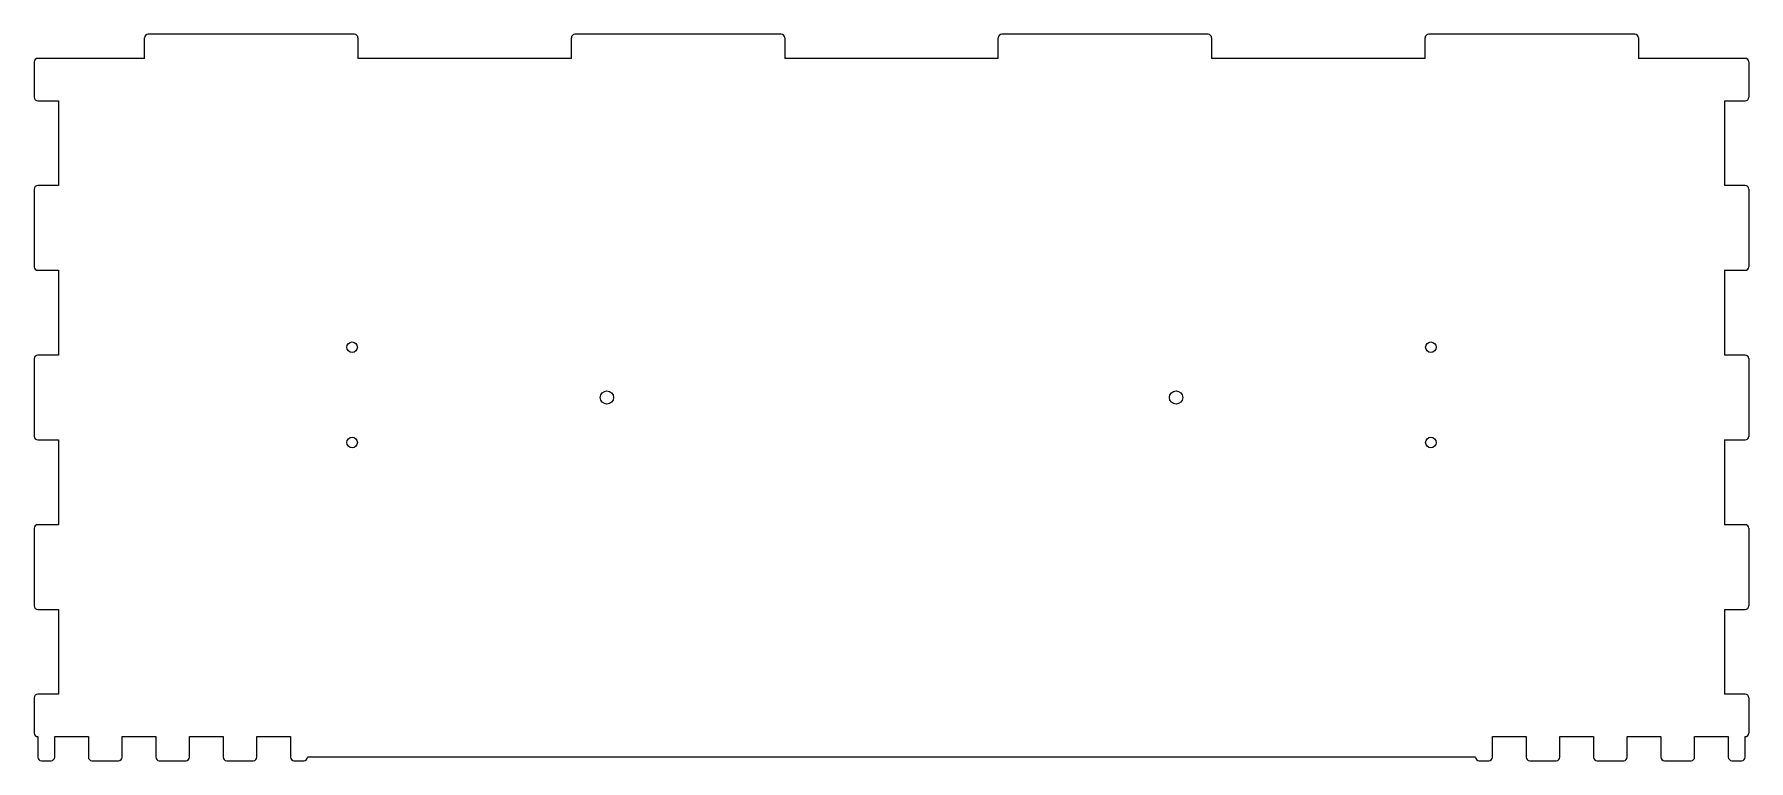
# Model space of a CAD drawing. Header units: millimetres. Extents: x 0 to 969, y 0 to 410.
import ezdxf

# ---------------------------------------------------------------- set-up
doc = ezdxf.new("R2010")
doc.units = ezdxf.units.MM
doc.layers.add('CutProfile', color=7, linetype='CONTINUOUS')

msp = doc.modelspace()

# ---------------------------------------------------------------- linework, layer by layer
at = {"layer": 'CutProfile'}
for p, q in [((62.325, 396.8), (62.325, 408.4)), ((180.975, 410.4), (64.325, 410.4)), ((182.975, 408.4), (182.975, 396.8)), ((303.625, 396.8), (303.625, 408.4)), ((422.275, 410.4), (305.625, 410.4)), ((424.275, 408.4), (424.275, 396.8)), ((544.925, 396.8), (544.925, 408.4)), ((663.575, 410.4), (546.925, 410.4)), ((665.575, 408.4), (665.575, 396.8)), ((786.225, 396.8), (786.225, 408.4)), ((904.875, 410.4), (788.225, 410.4)), ((906.875, 408.4), (906.875, 396.8)), ((0, 394.8), (0, 374.85)), ((62.325, 396.8), (2, 396.8)), ((303.625, 396.8), (182.975, 396.8)), ((544.925, 396.8), (424.275, 396.8)), ((786.225, 396.8), (665.575, 396.8)), ((967.2, 396.8), (906.875, 396.8)), ((969.2, 394.8), (969.2, 374.85)), ((2, 372.85), (13.6, 372.85)), ((13.6, 372.85), (13.6, 324.95)), ((955.6, 372.85), (967.2, 372.85)), ((955.6, 372.85), (955.6, 324.95)), ((0, 322.95), (0, 279.05)), ((13.6, 324.95), (2, 324.95)), ((967.2, 324.95), (955.6, 324.95)), ((969.2, 322.95), (969.2, 279.05)), ((2, 277.05), (13.6, 277.05)), ((13.6, 277.05), (13.6, 229.15)), ((955.6, 277.05), (967.2, 277.05)), ((955.6, 277.05), (955.6, 229.15)), ((0, 227.15), (0, 183.25)), ((13.6, 229.15), (2, 229.15)), ((967.2, 229.15), (955.6, 229.15)), ((969.2, 227.15), (969.2, 183.25)), ((2, 181.25), (13.6, 181.25)), ((13.6, 181.25), (13.6, 133.35)), ((955.6, 181.25), (967.2, 181.25)), ((955.6, 181.25), (955.6, 133.35)), ((0, 131.35), (0, 87.45)), ((13.6, 133.35), (2, 133.35)), ((967.2, 133.35), (955.6, 133.35)), ((969.2, 131.35), (969.2, 87.45)), ((2, 85.45), (13.6, 85.45)), ((13.6, 85.45), (13.6, 37.55)), ((955.6, 85.45), (967.2, 85.45)), ((955.6, 85.45), (955.6, 37.55)), ((0, 35.55), (0, 15.6)), ((13.6, 37.55), (2, 37.55)), ((967.2, 37.55), (955.6, 37.55)), ((969.2, 35.55), (969.2, 15.6)), ((2, 13.6), (2, 2)), ((11.525, 13.6), (30.575, 13.6)), ((11.525, 2), (11.525, 13.6)), ((30.575, 13.6), (30.575, 2)), ((49.625, 13.6), (68.675, 13.6)), ((49.625, 2), (49.625, 13.6)), ((68.675, 13.6), (68.675, 2)), ((87.725, 13.6), (106.775, 13.6)), ((87.725, 2), (87.725, 13.6)), ((106.775, 13.6), (106.775, 2)), ((125.825, 13.6), (144.875, 13.6)), ((125.825, 2), (125.825, 13.6)), ((144.875, 13.6), (144.875, 2)), ((824.325, 13.6), (843.375, 13.6)), ((824.325, 2), (824.325, 13.6)), ((843.375, 13.6), (843.375, 2)), ((862.425, 13.6), (881.475, 13.6)), ((862.425, 2), (862.425, 13.6)), ((881.475, 13.6), (881.475, 2)), ((900.525, 13.6), (919.575, 13.6)), ((900.525, 2), (900.525, 13.6)), ((919.575, 13.6), (919.575, 2)), ((938.625, 13.6), (957.675, 13.6)), ((938.625, 2), (938.625, 13.6)), ((957.675, 13.6), (957.675, 2)), ((967.2, 2), (967.2, 13.6)), ((4, 0), (9.525, 0)), ((32.575, 0), (47.625, 0)), ((70.675, 0), (85.725, 0)), ((108.775, 0), (123.825, 0)), ((146.875, 0), (152.4, 0)), ((814.8, 2), (154.4, 2)), ((816.8, 0), (822.325, 0)), ((845.375, 0), (860.425, 0)), ((883.475, 0), (898.525, 0)), ((921.575, 0), (936.625, 0)), ((959.675, 0), (965.2, 0))]:
    msp.add_line(p, q, dxfattribs=at)
for centre, radius in [((179.667, 233.6), 3), ((789.533, 233.6), 3), ((323.733, 205.2), 3.75), ((645.467, 205.2), 3.75), ((179.667, 179.8), 3), ((789.533, 179.8), 3)]:
    msp.add_circle(centre, radius, dxfattribs=at)
for centre, start, end in [((64.325, 408.4), 90, 180), ((180.975, 408.4), 0, 90), ((305.625, 408.4), 90, 180), ((422.275, 408.4), 0, 90), ((546.925, 408.4), 90, 180), ((663.575, 408.4), 0, 90), ((788.225, 408.4), 90, 180), ((904.875, 408.4), 0, 90), ((2, 394.8), 90, 180), ((967.2, 394.8), 0, 90), ((2, 374.85), 180, -90), ((967.2, 374.85), -90, 0), ((2, 322.95), 90, 180), ((967.2, 322.95), 0, 90), ((2, 279.05), 180, -90), ((967.2, 279.05), -90, 0), ((2, 227.15), 90, 180), ((967.2, 227.15), 0, 90), ((2, 183.25), 180, -90), ((967.2, 183.25), -90, 0), ((2, 131.35), 90, 180), ((967.2, 131.35), 0, 90), ((2, 87.45), 180, -90), ((967.2, 87.45), -90, 0), ((2, 35.55), 90, 180), ((967.2, 35.55), 0, 90), ((2, 15.6), 180, -90), ((967.2, 15.6), -90, 0), ((4, 2), -180, -90), ((9.525, 2), -90, 0), ((32.575, 2), -180, -90), ((47.625, 2), -90, 0), ((70.675, 2), -180, -90), ((85.725, 2), -90, 0), ((108.775, 2), -180, -90), ((123.825, 2), -90, 0), ((146.875, 2), -180, -90), ((152.4, 2), -90, 0), ((816.8, 2), -180, -90), ((822.325, 2), -90, 0), ((845.375, 2), -180, -90), ((860.425, 2), -90, 0), ((883.475, 2), -180, -90), ((898.525, 2), -90, 0), ((921.575, 2), -180, -90), ((936.625, 2), -90, 0), ((959.675, 2), -180, -90), ((965.2, 2), -90, 0)]:
    msp.add_arc(centre, 2, start, end, dxfattribs=at)

doc.saveas('drawing.dxf')
